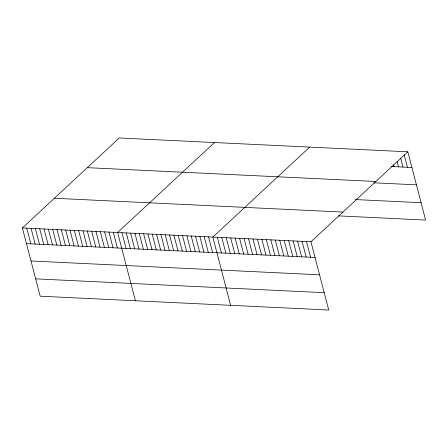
<?xml version="1.0" encoding="UTF-8"?>
<svg xmlns="http://www.w3.org/2000/svg" width="448" height="448" viewBox="0 0 448 448"><rect width="100%" height="100%" fill="white"/><g stroke="black" fill="none" stroke-linecap="round" stroke-linejoin="round"><path stroke-width="0.67" d="M407.82 151.799L310.951 241.763L328.731 310.022L40.18 296.201L22.4 227.942L119.269 137.978L407.82 151.799L425.6 220.058L338.324 215.874M214.491 142.537L117.622 232.506L135.402 300.765M309.714 147.101L212.845 237.065L230.625 305.323M391.524 166.522L411.908 167.496M87.298 167.664L375.855 181.485M373.744 182.795L416.427 184.839M355.466 199.567L421.081 202.714M54.365 198.257L342.922 212.078M22.4 227.942L310.951 241.763M26.488 243.639L315.045 257.46M31.007 260.982L319.558 274.809M35.661 278.858L324.218 292.678M404.214 154.857L407.45 167.283M400.775 158.564L402.987 167.07M397.169 161.622L398.53 166.858M393.562 164.679L394.072 166.639M306.494 241.55L310.582 257.247M302.036 241.338L306.124 257.034M297.573 241.125L301.666 256.822M293.115 240.912L297.203 256.609M288.658 240.699L292.746 256.396M284.194 240.481L288.288 256.178M279.737 240.268L283.825 255.965M275.279 240.055L279.367 255.752M270.816 239.842L274.91 255.539M266.358 239.63L270.446 255.326M261.901 239.417L265.989 255.114M257.438 239.204L261.531 254.901M252.98 238.986L257.068 254.682M248.522 238.773L252.61 254.47M244.059 238.56L248.153 254.257M239.602 238.347L243.69 254.044M235.144 238.134L239.232 253.831M230.681 237.922L234.774 253.618M226.223 237.709L230.311 253.406M221.766 237.49L225.854 253.187M217.302 237.278L221.396 252.974M208.516 236.858L212.604 252.554M204.187 236.65L208.275 252.347M199.858 236.443L203.946 252.14M195.53 236.236L199.623 251.933M191.206 236.029L195.294 251.726M186.878 235.822L190.966 251.518M182.549 235.614L186.637 251.311M178.22 235.407L182.308 251.104M173.891 235.2L177.979 250.897M169.562 234.993L173.65 250.69M165.234 234.786L169.322 250.482M160.905 234.578L164.993 250.275M156.576 234.371L160.664 250.068M152.247 234.164L156.335 249.861M147.918 233.957L152.012 249.654M143.595 233.75L147.683 249.446M139.266 233.542L143.354 249.239M134.938 233.335L139.026 249.032M130.609 233.128L134.697 248.825M126.28 232.921L130.368 248.618M121.951 232.714L126.039 248.41M113.294 232.299L117.382 247.996M108.965 232.092L113.053 247.789M104.636 231.885L108.724 247.582M100.307 231.672L104.401 247.374M95.978 231.465L100.072 247.162M91.655 231.258L95.743 246.954M87.326 231.05L91.414 246.747M82.998 230.843L87.086 246.54M78.669 230.636L82.757 246.333M74.34 230.429L78.428 246.126M70.011 230.222L74.099 245.918M65.682 230.014L69.77 245.711M61.354 229.807L65.442 245.504M57.025 229.6L61.113 245.297M52.696 229.393L56.79 245.09M48.367 229.186L52.461 244.882M44.044 228.978L48.132 244.675M39.715 228.771L43.803 244.468M35.386 228.564L39.474 244.261M31.058 228.357L35.146 244.054M26.729 228.15L30.817 243.846"/></g></svg>
